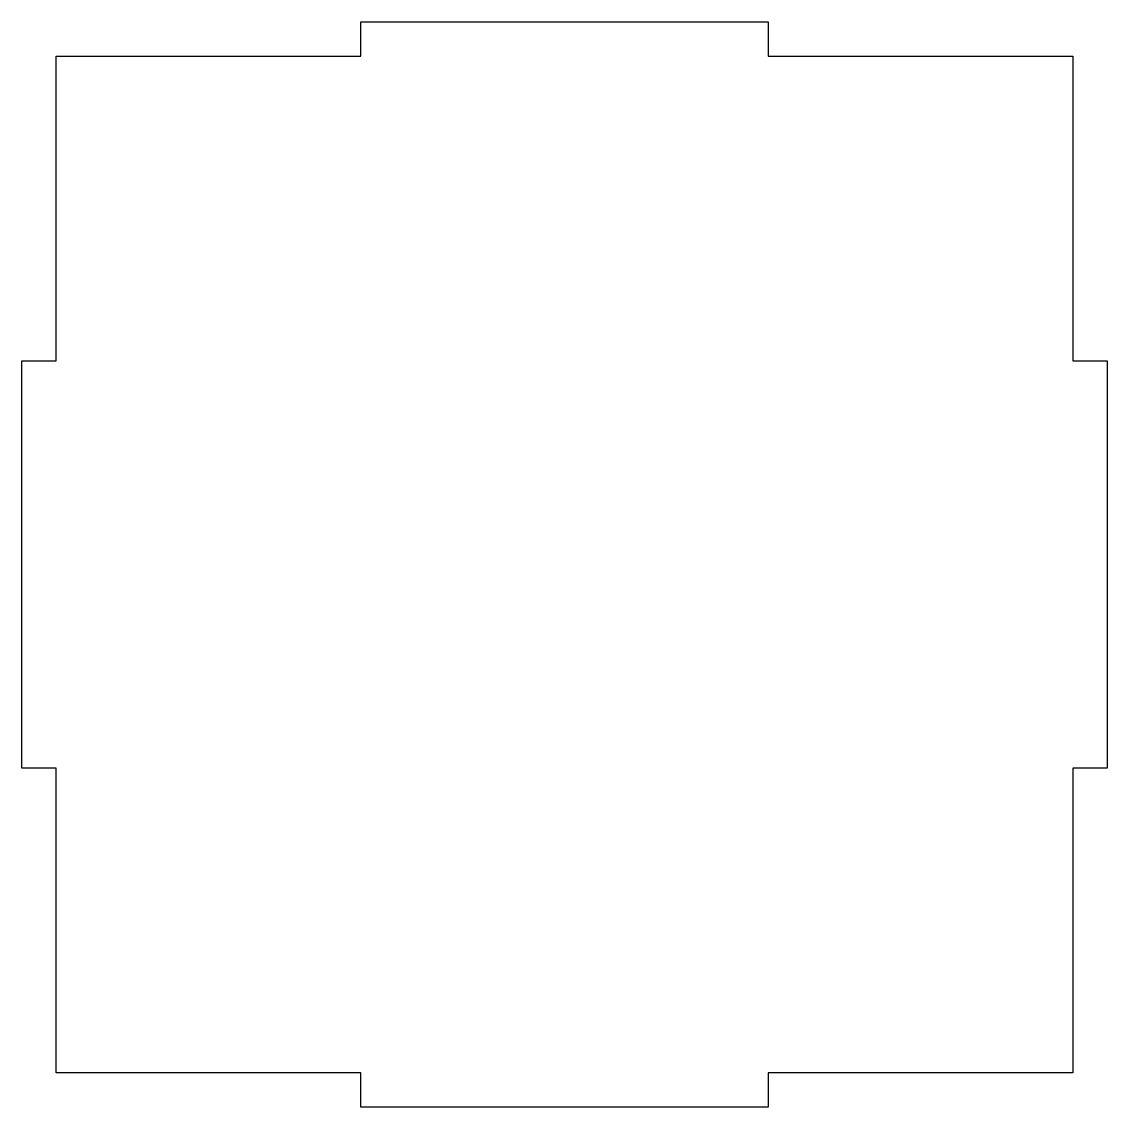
# Model space of a CAD drawing. Header units: millimetres. Extents: x -100 to 100, y -100 to 100.
import ezdxf

# ---------------------------------------------------------------- set-up
doc = ezdxf.new("R2010")
doc.units = ezdxf.units.MM
doc.layers.get('0').update_dxf_attribs({"linetype": 'CONTINUOUS'})

msp = doc.modelspace()

# ---------------------------------------------------------------- linework, layer by layer
msp.add_lwpolyline([(93.65, 93.65), (93.65, 37.5), (100, 37.5), (100, -37.5), (93.65, -37.5), (93.65, -93.65), (37.5, -93.65), (37.5, -100), (-37.5, -100), (-37.5, -93.65), (-93.65, -93.65), (-93.65, -37.5), (-100, -37.5), (-100, 37.5), (-93.65, 37.5), (-93.65, 93.65), (-37.5, 93.65), (-37.5, 100), (37.5, 100), (37.5, 93.65)], close=True)

doc.saveas('drawing.dxf')
